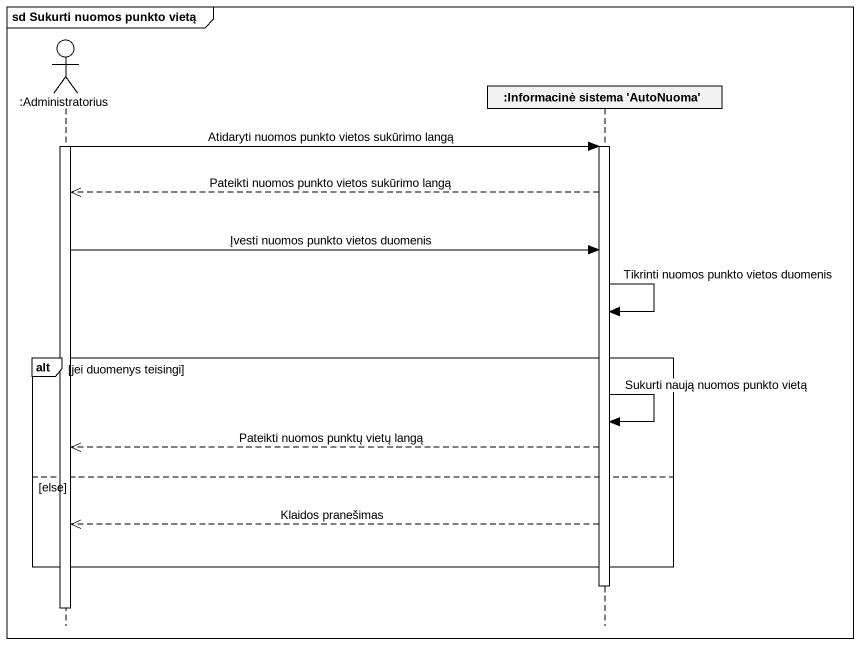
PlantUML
@startuml
mainframe sd Sukurti nuomos punkto vietą
hide footbox
actor ":Administratorius" as Administratorius
participant ":Informacinė sistema 'AutoNuoma'" as Informacinė_sistema

activate Administratorius
Administratorius -> Informacinė_sistema : Atidaryti nuomos punkto vietos sukūrimo langą
activate Informacinė_sistema
Informacinė_sistema -->> Administratorius : Pateikti nuomos punkto vietos sukūrimo langą
Administratorius -> Informacinė_sistema : Įvesti nuomos punkto vietos duomenis
Informacinė_sistema -> Informacinė_sistema : Tikrinti nuomos punkto vietos duomenis
alt jei duomenys teisingi
  Informacinė_sistema -> Informacinė_sistema : Sukurti naują nuomos punkto vietą
  Informacinė_sistema -->> Administratorius : Pateikti nuomos punktų vietų langą
else else
  Informacinė_sistema -->> Administratorius : Klaidos pranešimas
end
deactivate Informacinė_sistema
deactivate Administratorius
@enduml
